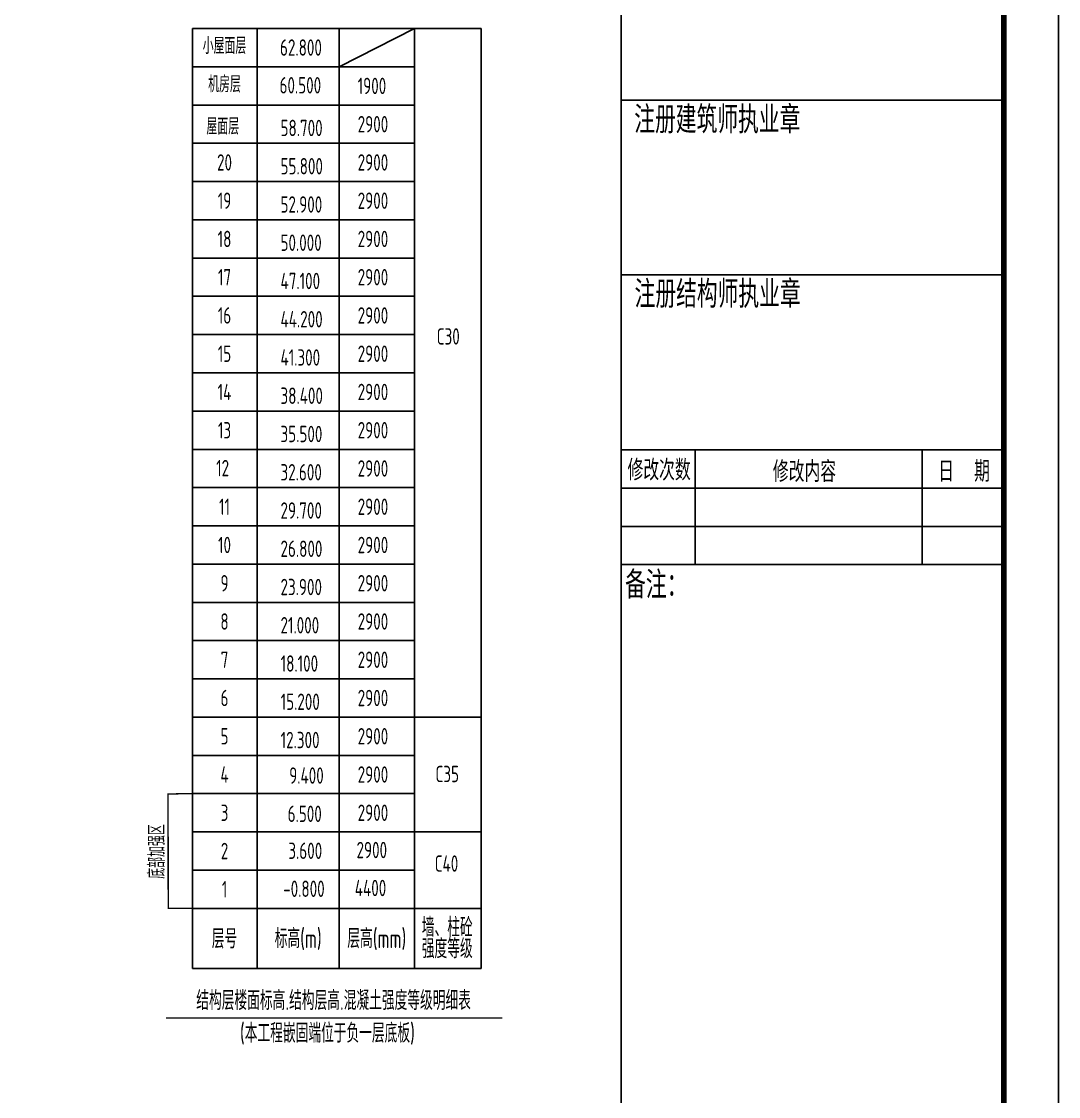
# Model space of a CAD drawing. Extents: x 580289 to 1106878, y -144605 to 78052.
# Drawn here: x 902181 to 921155, y 47410 to 67082 of the extents above; entities that cross this region are included whole.
import ezdxf
from ezdxf.enums import TextEntityAlignment as Align

# ---------------------------------------------------------------- set-up
doc = ezdxf.new("R2010")
doc.units = 0
doc.header["$LTSCALE"] = 100
doc.layers.add('REIN', color=6, linetype='CONTINUOUS', lineweight=18)
for name, color, linetype in [('TABLE1', 7, 'CONTINUOUS'), ('T图框', 7, 'CONTINUOUS'), ('图框', 254, 'CONTINUOUS'), ('标高', 7, 'CONTINUOUS')]:
    doc.layers.add(name, color=color, linetype=linetype)
doc.styles.add('HZTXT2', font='tssdeng.shx', dxfattribs={"width": 0.7, "bigfont": 'tssdchn.shx'})
doc.styles.get("Standard").update_dxf_attribs({"font": 'tssdeng.shx', "width": 0.7, "bigfont": 'tssdchn.shx'})

# ---------------------------------------------------------------- blocks, each defined once
blk = doc.blocks.new('A$C72C84CBD')
at = {"layer": '图框', "color": 0}
for p, q in [((76100, 1000), (76100, 58400)), ((76100, 47932), (83100, 47932)), ((76100, 44732), (83100, 44732)), ((76100, 41532), (83100, 41532)), ((77453, 41532), (77453, 39432)), ((81606, 41532), (81606, 39432)), ((76100, 40832), (83100, 40832)), ((76100, 40132), (83100, 40132)), ((76100, 39432), (83100, 39432))]:
    blk.add_line(p, q, dxfattribs=at)
for points in [[(0, 0), (0, 59400), (84100, 59400), (84100, 0)], [(0, 0), (84100, 0), (84100, 59400), (0, 59400)]]:
    blk.add_lwpolyline(points, close=True, dxfattribs=at)
at = {"layer": '图框', "color": 0, "const_width": 100}
blk.add_lwpolyline([(2500, 1000), (83100, 1000), (83100, 58400), (2500, 58400)], close=True, dxfattribs=at)
at = {"layer": '图框', "color": 0, "style": 'HZTXT2', "width": 0.8}
for s, height, p in [('注册建筑师执业章', 500, (77857, 47602)), ('注册结构师执业章', 500, (77863, 44409)), ('修改次数', 380, (76792, 41181)), ('修改内容', 380, (79452, 41154)), ('日  期', 380, (82372, 41154)), ('备注：', 500, (76740, 39089))]:
    blk.add_text(s, height=height, dxfattribs=at).set_placement(p, align=Align.MIDDLE)
blk = doc.blocks.new('图框')
at = {"layer": 'T图框', "color": 4}
blk.add_blockref('A$C72C84CBD', (602717, 102744), dxfattribs=at)

msp = doc.modelspace()

# ---------------------------------------------------------------- linework, layer by layer
at = {"layer": 'REIN', "color": 6, "const_width": 25}
msp.add_lwpolyline([(905309.2, 52952.6), (904864.2, 52946.6), (904865.5, 50852.6), (905309.2, 50852.6)], dxfattribs=at)
at = {"layer": 'TABLE1', "color": 7}
for p, q in [((905309.2, 65552.6), (905309.2, 66952.6)), ((905309.2, 66952.6), (910589.6, 66952.6)), ((906494, 66952.6), (906494, 65552.6)), ((907994, 66952.6), (907994, 65552.6)), ((907994, 66952.6), (907994, 65552.6)), ((907994, 66252.6), (909370.8, 66952.6)), ((909370.8, 66952.6), (909370.8, 65552.6)), ((910589.6, 66952.6), (910589.6, 49752.6)), ((905309.2, 66252.6), (909370.8, 66252.6)), ((905309.2, 49752.6), (905309.2, 65552.6)), ((905309.2, 65552.6), (909370.8, 65552.6)), ((905309.2, 65552.6), (909370.8, 65552.6)), ((905309.2, 65552.6), (909370.8, 65552.6)), ((906494, 65552.6), (906494, 49752.6)), ((907994, 65552.6), (907994, 49752.6)), ((907994, 65552.6), (907994, 49752.6)), ((909370.8, 65552.6), (909370.8, 49752.6)), ((905309.2, 64852.6), (909370.8, 64852.6)), ((905309.2, 64152.6), (909370.8, 64152.6)), ((905309.2, 63452.6), (909370.8, 63452.6)), ((907994, 63452.6), (909370.8, 63452.6)), ((905309.2, 62752.6), (909370.8, 62752.6)), ((905309.2, 62052.6), (909370.8, 62052.6)), ((905309.2, 61352.6), (909370.8, 61352.6)), ((905309.2, 60652.6), (909370.8, 60652.6)), ((905309.2, 59952.6), (909370.8, 59952.6)), ((905309.2, 59252.6), (909370.8, 59252.6)), ((907994, 59252.6), (909370.8, 59252.6)), ((905309.2, 58552.6), (907994, 58552.6)), ((907994, 58552.6), (909370.8, 58552.6)), ((905309.2, 57852.6), (909370.8, 57852.6)), ((905309.2, 57852.6), (905309.2, 53161.9)), ((905309.2, 57152.6), (907994, 57152.6)), ((907994, 57152.6), (909370.8, 57152.6)), ((905309.2, 56452.6), (907994, 56452.6)), ((907994, 56452.6), (909370.8, 56452.6)), ((905309.2, 55752.6), (907994, 55752.6)), ((907994, 55752.6), (909370.8, 55752.6)), ((905309.2, 55052.6), (907994, 55052.6)), ((907994, 55052.6), (909370.8, 55052.6)), ((907994, 55052.6), (909370.8, 55052.6)), ((905309.2, 54352.6), (907994, 54352.6)), ((907994, 54352.6), (910589.6, 54352.6)), ((905309.2, 53652.6), (909370.8, 53652.6)), ((905309.2, 52952.6), (907994, 52952.6)), ((907994, 52952.6), (909370.8, 52952.6)), ((905309.2, 52252.6), (910589.6, 52252.6)), ((905309.2, 51552.6), (907994, 51552.6)), ((907994, 51552.6), (909370.8, 51552.6)), ((905309.2, 50852.6), (910589.6, 50852.6)), ((905309.2, 49752.6), (910589.6, 49752.6))]:
    msp.add_line(p, q, dxfattribs=at)
at = {"layer": 'TABLE1', "color": 7, "const_width": 30}
msp.add_lwpolyline([(904822.4, 48846.7), (910979.5, 48846.7)], dxfattribs=at)

# ---------------------------------------------------------------- block references
at = {"layer": 'T图框'}
msp.add_blockref('图框', (234338.3, -85033.1), dxfattribs=at)

# ---------------------------------------------------------------- texts
at = {"layer": 'TABLE1', "color": 7, "width": 0.7}
for s, height, p in [('小屋面层', 300, (905896.2, 66649.5)), ('机房层', 300, (905896.2, 65949.5)), ('屋面层', 300, (905864, 65167.5)), ('20', 300, (905896.2, 64502.6)), ('19', 300, (905896.2, 63802.6)), ('18', 300, (905896.2, 63102.6)), ('17', 300, (905896.2, 62402.6)), ('16', 300, (905896.2, 61702.6)), ('C30', 300, (909989.6, 61319.2)), ('15', 300, (905896.2, 61002.6)), ('14', 300, (905896.2, 60302.6)), ('13', 300, (905896.2, 59602.6)), ('11', 300, (905896.2, 58202.6)), ('10', 300, (905896.2, 57502.6)), ('9', 300, (905896.2, 56802.6)), ('8', 300, (905896.2, 56102.6)), ('7', 300, (905896.2, 55402.6)), ('6', 300, (905896.2, 54702.6)), ('5', 300, (905896.2, 54002.6)), ('4', 300, (905896.2, 53302.6)), ('C35', 300, (909971.3, 53312.5)), ('3', 300, (905896.2, 52602.6)), ('2', 300, (905896.2, 51902.6)), ('C40', 300, (909957.3, 51673.5)), ('1', 300, (905896.2, 51202.6)), ('墙、柱砼', 350, (909971.3, 50525.1)), ('层号', 350, (905896.2, 50302.6)), ('标高(m)', 350, (907244, 50302.6)), ('层高(mm)', 350, (908682.4, 50302.6)), ('强度等级', 350, (909971.3, 50132.6)), ('结构层楼面标高.结构层高.混凝土强度等级明细表', 350, (907892, 49185.2)), ('(本工程嵌固端位于负一层底板)', 350, (907779, 48572.6))]:
    msp.add_text(s, height=height, dxfattribs=at).set_placement(p, align=Align.MIDDLE)
for s, p in [('1900', (908332.4, 65752.6)), ('2900', (908332.4, 65052.6)), ('2900', (908332.4, 64352.6)), ('2900', (908332.4, 63652.6)), ('2900', (908332.4, 62952.6)), ('2900', (908332.4, 62252.6)), ('2900', (908332.4, 61552.6)), ('2900', (908332.4, 60852.6)), ('2900', (908332.4, 60152.6)), ('2900', (908332.4, 59452.6)), ('12', (905742.8, 58758.4)), ('2900', (908332.4, 58752.6)), ('2900', (908332.4, 58052.6)), ('2900', (908332.4, 57352.6)), ('2900', (908332.4, 56652.6)), ('2900', (908332.4, 55952.6)), ('2900', (908332.4, 55252.6)), ('2900', (908332.4, 54552.6)), ('2900', (908332.4, 53852.6)), ('2900', (908332.4, 53152.6)), ('2900', (908332.4, 52452.6)), ('2900', (908311.5, 51770.6)), ('4400', (908279.6, 51075.5))]:
    msp.add_text(s, height=300, dxfattribs=at).set_placement(p)
at = {"layer": 'TABLE1', "width": 0.7}
msp.add_text('底部加强区', height=300, rotation=90, dxfattribs=at).set_placement((904640.7, 51893.6), align=Align.MIDDLE)
at = {"layer": '标高', "color": 1, "width": 0.7}
for s, p in [('62.800', (906911.3, 66455)), ('60.500', (906902.7, 65764.5)), ('58.700', (906920.5, 64983.4)), ('55.800', (906920.5, 64283.4)), ('52.900', (906920.5, 63583.4)), ('50.000', (906920.5, 62883.4)), ('47.100', (906920.5, 62183.4)), ('44.200', (906920.5, 61483.4)), ('41.300', (906920.5, 60783.4)), ('38.400', (906920.5, 60083.4)), ('35.500', (906920.5, 59383.4)), ('32.600', (906920.5, 58683.4)), ('29.700', (906920.5, 57983.4)), ('26.800', (906920.5, 57283.4)), ('23.900', (906920.5, 56583.4)), ('21.000', (906920.5, 55883.4)), ('18.100', (906923.5, 55183.4)), ('15.200', (906923.5, 54483.4)), ('12.300', (906923.5, 53783.4)), ('9.400', (907079.7, 53133.6)), ('6.500', (907051.5, 52433)), ('3.600', (907064, 51756.6)), ('-0.800', (906970.2, 51061.5))]:
    msp.add_text(s, height=300, dxfattribs=at).set_placement(p)

doc.saveas('drawing.dxf')
